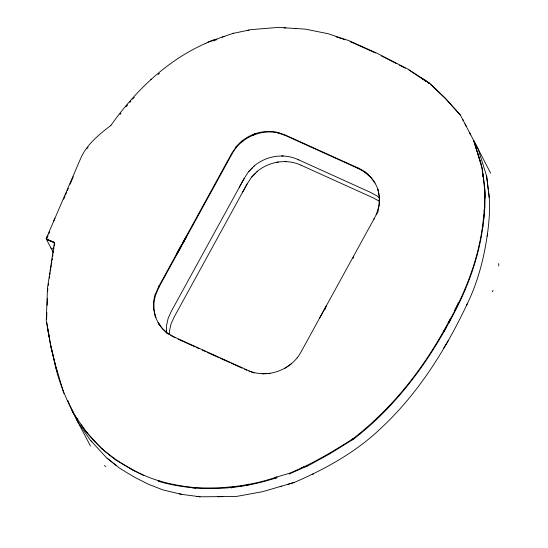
<?xml version="1.0" encoding="UTF-8"?>
<svg xmlns="http://www.w3.org/2000/svg" width="548" height="548" viewBox="0 0 548 548"><rect width="100%" height="100%" fill="white"/><g stroke="black" fill="none" stroke-linecap="round" stroke-linejoin="round"><path stroke-width="0.82" d="M484.692 197.677L484.72 192.41M484.987 198.239L485.021 191.225L482.165 167.503M166.38 332.554L166.407 330.423M166.366 333.266L166.476 325.752L168.14 318.313L171.353 311.264L244.196 178.401L248.436 171.825L252.628 167.476M169.332 334.691L169.38 331.355L171.044 323.916L174.257 316.867L247.1 184.005L251.34 177.422L255.526 173.072M379.497 197.89L379.401 204.568L378.846 207.048M46.607 319.559L46.868 312.668M47.149 305.352L47.409 298.359M47.69 291.084L47.786 288.577M484.11 211.514L484.391 208.603M448.182 322.841C466.28 291.036 479.555 256.245 483.322 219.666L483.37 219.159M448.47 323.402C467.465 290.139 481.014 253.45 484.11 215.083M484.398 212.069L484.679 209.165M483.61 220.228L484.946 206.445L484.74 188.916M483.322 219.666C485.761 200.787 485.22 181.313 480.596 162.845M482.665 227.578L482.959 225.276M487.165 236.27L487.46 233.969M51.423 241.12L54.41 242.469L47.491 288.015L46.258 320.628L50.43 344.685L54.656 362.468C60.581 392.635 76.652 419.076 90.468 446.093M48.265 285.419L48.539 283.604M49.354 278.206L49.608 276.582M49.923 274.493L50.169 272.842M50.45 271.041L50.745 269.054M50.985 267.499L51.286 265.506M51.485 264.225L51.807 262.074M52.06 260.416L52.355 258.485M52.69 256.279L52.944 254.621M53.218 252.792L53.485 251.066M53.731 249.415L53.985 247.758M54.238 246.107L54.581 243.853M155.187 294.769L158.625 286.707L185.93 236.866M155.474 295.331L158.913 287.268L186.224 237.421M155.413 293.755C150.405 308.298 155.879 325.361 168.489 334.191M155.701 294.317L154.036 301.763L153.933 309.278L155.406 316.559M319.594 318.114L374.243 218.488C379.216 209.651 380.675 198.986 377.75 189.224M378.469 208.699L377.73 212.001L377.901 211.261M377.442 211.446L377.606 210.699M54.916 218.33L46.155 238.743L53.505 252.923M47.128 236.476L46.155 238.743L54.41 242.469M53.731 221.097L80.268 159.352C86.255 144.836 98.709 134.739 110.833 125.471L110.888 125.396M54.704 243.031L46.443 239.305L48.08 235.482M48.738 233.962L49.724 231.667M63.671 199.205L65.075 195.924M65.664 194.554L66.664 192.232M67.329 190.683L68.329 188.361M70.13 184.162L71.651 180.621M71.774 180.347L73.316 176.751M466.622 305.133L467.341 303.681C478.664 280.295 484.925 254.621 488.11 228.913C489.46 216.666 490.453 204.205 488.549 191.964M376.449 214.823L377.408 212.706M467.341 303.681C445.599 349.768 418.042 393.923 380.422 428.721C355.714 452.258 325.464 469.006 294.297 482.439L262.574 491.693L236.03 496.515L200.082 496.789L181.785 494.385L162.872 489.878L148.2 484.137L134.322 477.13L119.923 468.41L106.422 457.669L90.05 439.797L78.131 422.289L70.062 405.609M454.532 310.524L458.525 302.455M239.414 187.121L244.196 178.401M242.319 192.725L247.1 184.005M326.238 305.99L301.386 351.343C291.666 370.311 266.547 379.353 247.21 370.03L174.833 337.28L168.202 333.629L162.564 328.697L158.132 322.758L159.811 325.005M176.826 253.477L181.381 245.168M182.813 242.559L231.468 153.844L236.126 146.85M158.625 286.707L159.153 285.734M158.913 287.268L159.447 286.296M177.12 254.032L181.669 245.73M183.101 243.113L231.763 154.406C240.319 137.829 260.458 128.67 278.583 133.082L278.822 133.164M373.578 219.693L374.243 218.488M324.813 309.675L325.95 307.599M352.96 258.361L353.748 256.923M446.024 327.807L443.675 331.999M443.387 331.437L450.538 318.6M450.826 319.155C426.529 365.078 394.711 407.452 353.309 439.284L352.357 439.873M443.688 330.937C420.645 372.236 390.519 409.678 353.015 438.722L352.069 439.311M443.75 348.076L448.517 340.253M492.282 291.748L493.097 290.426M297.119 357.906L297.352 357.543M110.833 125.471C137.055 88.481 171.887 55.574 214.891 39.634M119.998 114.518L120.985 113.244M87.036 148.508L88.084 147.227M129.835 102.387L130.931 101.106M132.568 99.188L134.212 97.27M126.013 106.853L127.65 104.935M235.715 147.275C245.696 134.842 262.745 128.821 278.295 132.52L278.535 132.602M248.436 171.825L254.662 165.599M251.34 177.422L257.567 171.202M353.707 438.948L329.519 453.997L309.106 465.17L289.262 473.965L289.817 473.801M158.16 74.473L159.454 73.432M150.81 79.611L151.378 79.152M253.93 166.119C265.958 155.885 283.768 152.871 298.201 159.639L298.557 159.797M256.834 171.723C268.863 161.489 286.673 158.475 301.099 165.236L301.462 165.4M285.083 368.208L291.611 363.605M241.209 141.576L242.641 140.569M241.497 142.138L242.928 141.131M353.015 438.722C332.698 451.71 311.901 464.108 289.529 473.239L275.288 477.452M205.308 43.703L205.815 43.429M252.71 134.712L255.56 133.527M253.005 135.274L255.848 134.089M305.318 466.862L307.723 465.779M300.825 468.184L304.346 466.608M312.216 474.445L313.593 473.828M207.945 42.032L224.269 36.394M232.688 33.483L251.08 29.633L278.268 27.4L296.358 28.558M213.008 40.942L216.987 39.572M222.193 37.106L233.64 33.154M287.919 484.329L294.297 482.439M272.849 478.808L277.069 477.582L275.671 477.986M276.781 477.02C250.368 486.103 223.194 489.008 195.348 487.665C177.586 485.829 159.817 482.466 143.473 475.027C118.882 463.985 96.414 447.442 81.344 424.83M276 477.89L275.576 478.014C237.969 490.501 196.643 492.296 158.441 481.329M280.144 486.617L281.549 486.213M276.439 162.4L278.37 161.941M247.854 30.284L248.97 30.058M246.833 484.528L248.771 484.172M240.565 486.281L241.497 486.11M247.121 485.09L249.059 484.733M236.161 486.473L230.934 487.371M281.624 156.029L283.316 155.947M284.528 161.633L286.22 161.55M262.136 373.791L270.034 373.4M217.878 496.659L222.851 496.618M231.229 487.925L231.578 487.925M284.008 27.77L285.912 27.886M294.79 28.455L305.4 29.133L328.081 33.716L349.069 40.696L377.325 53.382L408.644 69.5L429.838 83.406L445.346 98.215L460.306 114.902L478.288 149.344L486.638 176.134L488.213 189.19M192.417 487.802L195.636 488.22M196.855 496.365L200.082 496.789M158.153 480.767L160.934 481.425M179.326 493.796L181.785 494.385M336.013 36.819L341.589 38.675M342.671 39.038L344.904 39.778M278.295 132.52L285.487 135.116L358.008 167.948C367.413 172.045 374.736 180.08 378.038 189.786L378.099 190.074M278.583 133.082L285.775 135.671L358.296 168.51L364.934 172.182L370.585 177.093L375.01 183.025M248.956 371.119L254.039 372.969M350.083 41.586L360.954 46.464M361.091 46.525L371.818 51.341M372.366 51.587L375.496 52.992M298.201 159.639L370.715 192.464L377.353 196.143L379.695 198.177M301.099 165.236L373.62 198.068L379.593 201.376M46.443 239.305L51.718 241.682M50.971 248.032L53.225 249.045M178.045 339.164L183.724 341.733M184.457 342.062L194.862 346.768M196.129 347.343L199.047 348.665M202.178 350.076L205.61 351.638M207.069 352.296L212.905 354.933M213.138 355.042L218.988 357.686M220.454 358.351L223.851 359.885M224.111 360.002L229.954 362.653M231.42 363.31L235.804 365.297M236.25 365.502L242.086 368.146M244.579 369.27L246.771 370.263M357.632 167.777L358.008 167.948M357.919 168.339L358.296 168.51M134.472 470.896L115.484 459.861L102.743 449.709M131.061 469.17L143.768 475.589M381.23 55.807L396.108 63.458M399.485 65.198L405.315 68.199M104.271 465.649L105.778 466.437M170.654 335.376L175.12 337.835M421.193 77.734L429.838 83.406M421.481 78.296L422.809 79.165M424.138 80.035L426.132 81.344M408.938 70.062L419.487 76.987M419.884 77.247L426.036 81.282M101.695 448.552L102.449 449.155M107.175 458.265L116.19 465.444M370.585 177.093L364.934 172.182M364.646 171.62L365.824 172.647M430.735 84.543L445.634 98.777L460.594 115.457M86.591 432.304L87.488 433.276M91.037 440.873L91.927 441.846M101.99 449.113L85.611 431.235L73.391 413.144M158.845 323.882L160.098 325.567M76.775 418.117L77.042 418.508M77.069 418.679L77.33 419.069M462.656 119.389L462.902 119.854M462.944 119.95L463.19 120.416M464.999 123.875L466.3 126.355M469.458 132.465L470.759 134.952M490.631 173.147L473.828 140.733L479.781 159.852M77.028 420.008L78.131 422.289M72.576 411.425L73.679 413.706L71.596 409.383M69.37 404.184L67.849 400.478M155.118 315.997L155.947 317.765M480.685 162.749L480.884 163.407L477.137 151.358M473.534 140.172L476.842 150.796M479.089 158.023L481.87 166.941M474.856 144.049L476.383 148.946M476.315 149.097L480.391 162.194M55.197 364.084L63.863 393.409M56.451 369.345L57.026 371.222M50.43 344.685L56.156 368.79M55.06 363.502L50.717 345.247L46.758 322.423M378.038 189.786L379.511 197.054M47.649 328.649L49.039 336.664M486.638 176.134L487.521 183.436M487.597 184.053L489.227 197.575M483.076 175.079L483.363 177.504M482.781 174.517L483.076 176.949M498.714 263.574L498.755 265.944M429.454 83.522L427.461 82.214L429.447 83.515"/></g></svg>
